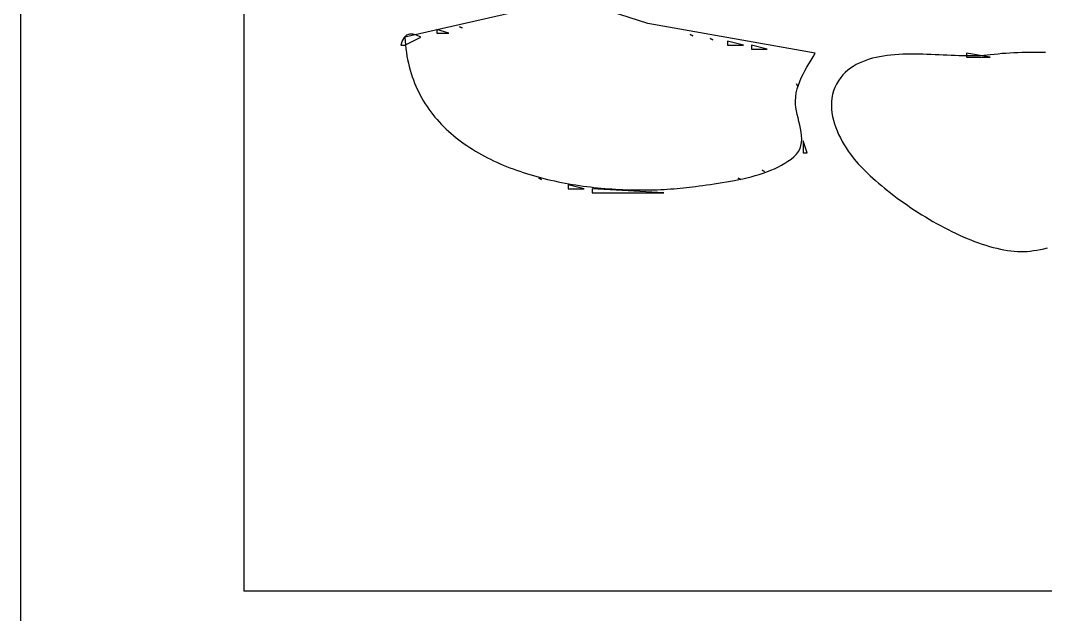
# Model space of a CAD drawing. Header units: millimetres. Extents: x 56222 to 3066687, y -650199 to -121287.
# Drawn here: x 140523.925 to 140528.517, y -185747.06 to -185744.401 of the extents above; entities that cross this region are included whole.
import ezdxf

# ---------------------------------------------------------------- set-up
doc = ezdxf.new("R2010")
doc.units = ezdxf.units.MM
doc.header["$MEASUREMENT"] = 0
doc.layers.add('$TD_AUDIT_GENERATED_(A0BDF17)', color=32, linetype='Continuous', lineweight=30)

msp = doc.modelspace()

# ---------------------------------------------------------------- linework, layer by layer
at = {"layer": '$TD_AUDIT_GENERATED_(A0BDF17)', "linetype": 'Continuous', "lineweight": 25, "ltscale": 2}
for p, q in [((140523.9246, -185738.3706), (140523.9246, -185768.2909)), ((140523.9246, -185739.3706), (140523.9246, -185746.9561)), ((140524.9246, -185739.3706), (140524.9246, -185746.9561)), ((140526.3965, -185744.3045), (140525.6471, -185744.4761)), ((140526.7355, -185744.415), (140526.3965, -185744.3045)), ((140525.8909, -185744.4285), (140525.9028, -185744.4344)), ((140525.9028, -185744.4344), (140525.8909, -185744.4285)), ((140527.4849, -185744.5474), (140526.7355, -185744.415)), ((140525.6438, -185744.4765), (140525.6354, -185744.4914)), ((140525.6545, -185744.4667), (140525.6438, -185744.4765)), ((140525.6471, -185744.4761), (140525.6481, -185744.4934)), ((140525.6471, -185744.5117), (140525.7185, -185744.4761)), ((140525.6674, -185744.462), (140525.6545, -185744.4667)), ((140525.6824, -185744.462), (140525.6674, -185744.462)), ((140525.6995, -185744.4668), (140525.6824, -185744.462)), ((140525.7185, -185744.4761), (140525.6995, -185744.4668)), ((140525.7898, -185744.4404), (140525.7898, -185744.4582)), ((140525.8434, -185744.4582), (140525.7898, -185744.4404)), ((140525.7898, -185744.4582), (140525.8434, -185744.4582)), ((140526.9258, -185744.4642), (140526.9377, -185744.4701)), ((140526.9377, -185744.4701), (140526.9258, -185744.4642)), ((140527.015, -185744.482), (140527.0269, -185744.488)), ((140527.0269, -185744.488), (140527.015, -185744.482)), ((140525.6354, -185744.4914), (140525.6293, -185744.5117)), ((140525.6293, -185744.5117), (140525.6471, -185744.5117)), ((140525.6481, -185744.4934), (140525.6495, -185744.5104)), ((140525.6495, -185744.5104), (140525.6513, -185744.5272)), ((140525.6513, -185744.5272), (140525.6535, -185744.5438)), ((140527.0923, -185744.4939), (140527.0923, -185744.5117)), ((140527.1637, -185744.5117), (140527.0923, -185744.4939)), ((140527.0923, -185744.5117), (140527.1637, -185744.5117)), ((140527.1994, -185744.5117), (140527.1994, -185744.5296)), ((140527.2708, -185744.5296), (140527.1994, -185744.5117)), ((140527.1994, -185744.5296), (140527.2708, -185744.5296)), ((140525.6535, -185744.5438), (140525.6561, -185744.56)), ((140525.6561, -185744.56), (140525.6591, -185744.5761)), ((140525.6591, -185744.5761), (140525.6625, -185744.5918)), ((140527.4667, -185744.5789), (140527.4759, -185744.5633)), ((140527.4759, -185744.5633), (140527.4849, -185744.5474)), ((140527.7267, -185744.5746), (140527.7116, -185744.5796)), ((140527.7421, -185744.5702), (140527.7267, -185744.5746)), ((140527.758, -185744.5663), (140527.7421, -185744.5702)), ((140527.7742, -185744.563), (140527.758, -185744.5663)), ((140527.7907, -185744.5601), (140527.7742, -185744.563)), ((140527.8076, -185744.5578), (140527.7907, -185744.5601)), ((140527.8247, -185744.5558), (140527.8076, -185744.5578)), ((140527.8421, -185744.5542), (140527.8247, -185744.5558)), ((140527.8596, -185744.5531), (140527.8421, -185744.5542)), ((140527.8774, -185744.5522), (140527.8596, -185744.5531)), ((140527.8953, -185744.5517), (140527.8774, -185744.5522)), ((140527.9134, -185744.5514), (140527.8953, -185744.5517)), ((140527.9315, -185744.5514), (140527.9134, -185744.5514)), ((140527.9497, -185744.5516), (140527.9315, -185744.5514)), ((140527.9679, -185744.552), (140527.9497, -185744.5516)), ((140527.9862, -185744.5525), (140527.9679, -185744.552)), ((140528.0044, -185744.5532), (140527.9862, -185744.5525)), ((140528.0226, -185744.5539), (140528.0044, -185744.5532)), ((140528.0407, -185744.5547), (140528.0226, -185744.5539)), ((140528.0587, -185744.5556), (140528.0407, -185744.5547)), ((140528.0766, -185744.5564), (140528.0587, -185744.5556)), ((140528.0943, -185744.5572), (140528.0766, -185744.5564)), ((140528.1118, -185744.558), (140528.0943, -185744.5572)), ((140528.1291, -185744.5586), (140528.1118, -185744.558)), ((140528.1462, -185744.5591), (140528.1291, -185744.5586)), ((140528.1629, -185744.5595), (140528.1462, -185744.5591)), ((140528.1629, -185744.5474), (140528.1629, -185744.5653)), ((140528.2699, -185744.5653), (140528.1629, -185744.5474)), ((140528.1794, -185744.5597), (140528.1629, -185744.5595)), ((140528.1629, -185744.5653), (140528.2699, -185744.5653)), ((140528.1955, -185744.5596), (140528.1794, -185744.5597)), ((140528.2112, -185744.5593), (140528.1955, -185744.5596)), ((140528.2266, -185744.5587), (140528.2112, -185744.5593)), ((140528.2415, -185744.5578), (140528.2266, -185744.5587)), ((140528.256, -185744.5566), (140528.2415, -185744.5578)), ((140528.2699, -185744.555), (140528.256, -185744.5566)), ((140528.2873, -185744.5529), (140528.2699, -185744.555)), ((140528.3048, -185744.551), (140528.2873, -185744.5529)), ((140528.3223, -185744.5493), (140528.3048, -185744.551)), ((140528.3398, -185744.5479), (140528.3223, -185744.5493)), ((140528.3574, -185744.5467), (140528.3398, -185744.5479)), ((140528.3751, -185744.5458), (140528.3574, -185744.5467)), ((140528.3928, -185744.545), (140528.3751, -185744.5458)), ((140528.4106, -185744.5444), (140528.3928, -185744.545)), ((140528.4283, -185744.544), (140528.4106, -185744.5444)), ((140528.4462, -185744.5438), (140528.4283, -185744.544)), ((140528.464, -185744.5437), (140528.4462, -185744.5438)), ((140528.4819, -185744.5438), (140528.464, -185744.5437)), ((140528.4998, -185744.5441), (140528.4819, -185744.5438)), ((140528.5178, -185744.5444), (140528.4998, -185744.5441)), ((140525.6625, -185744.5918), (140525.6662, -185744.6073)), ((140525.6662, -185744.6073), (140525.6703, -185744.6225)), ((140525.6703, -185744.6225), (140525.6748, -185744.6375)), ((140527.4395, -185744.6258), (140527.4484, -185744.6101)), ((140527.4484, -185744.6101), (140527.4575, -185744.5945)), ((140527.4575, -185744.5945), (140527.4667, -185744.5789)), ((140527.6436, -185744.6145), (140527.6317, -185744.6237)), ((140527.6561, -185744.6061), (140527.6436, -185744.6145)), ((140527.6692, -185744.5985), (140527.6561, -185744.6061)), ((140527.6829, -185744.5915), (140527.6692, -185744.5985)), ((140527.697, -185744.5852), (140527.6829, -185744.5915)), ((140527.7116, -185744.5796), (140527.697, -185744.5852)), ((140525.6748, -185744.6375), (140525.6796, -185744.6523)), ((140525.6796, -185744.6523), (140525.6848, -185744.6668)), ((140525.6848, -185744.6668), (140525.6903, -185744.681)), ((140527.4161, -185744.6739), (140527.4232, -185744.6576)), ((140527.4232, -185744.6576), (140527.4311, -185744.6416)), ((140527.4311, -185744.6416), (140527.4395, -185744.6258)), ((140527.5997, -185744.6562), (140527.5892, -185744.6706)), ((140527.6097, -185744.6445), (140527.5997, -185744.6562)), ((140527.6203, -185744.6337), (140527.6097, -185744.6445)), ((140527.6317, -185744.6237), (140527.6203, -185744.6337)), ((140525.6903, -185744.681), (140525.6962, -185744.695)), ((140525.6962, -185744.695), (140525.7024, -185744.7087)), ((140525.7024, -185744.7087), (140525.709, -185744.7222)), ((140527.4008, -185744.7249), (140527.4047, -185744.7075)), ((140527.4016, -185744.6842), (140527.4076, -185744.6961)), ((140527.4076, -185744.6961), (140527.4016, -185744.6842)), ((140527.4047, -185744.7075), (140527.4099, -185744.6905)), ((140527.4099, -185744.6905), (140527.4161, -185744.6739)), ((140527.5731, -185744.7007), (140527.5674, -185744.7162)), ((140527.5804, -185744.6854), (140527.5731, -185744.7007)), ((140527.5892, -185744.6706), (140527.5804, -185744.6854)), ((140525.709, -185744.7222), (140525.7158, -185744.7355)), ((140525.7158, -185744.7355), (140525.723, -185744.7485)), ((140525.723, -185744.7485), (140525.7305, -185744.7613)), ((140527.3972, -185744.7615), (140527.3982, -185744.7429)), ((140527.3982, -185744.7429), (140527.4008, -185744.7249)), ((140527.5601, -185744.7481), (140527.5584, -185744.7644)), ((140527.563, -185744.7321), (140527.5601, -185744.7481)), ((140527.5674, -185744.7162), (140527.563, -185744.7321)), ((140525.7305, -185744.7613), (140525.7383, -185744.7738)), ((140525.7383, -185744.7738), (140525.7464, -185744.7861)), ((140525.7464, -185744.7861), (140525.7548, -185744.7982)), ((140525.7548, -185744.7982), (140525.7634, -185744.8101)), ((140527.3977, -185744.7759), (140527.3972, -185744.7615)), ((140527.3993, -185744.7907), (140527.3977, -185744.7759)), ((140527.402, -185744.8059), (140527.3993, -185744.7907)), ((140527.4052, -185744.8215), (140527.402, -185744.8059)), ((140527.5584, -185744.7644), (140527.558, -185744.7808)), ((140527.558, -185744.7808), (140527.5587, -185744.7973)), ((140527.5587, -185744.7973), (140527.5605, -185744.8138)), ((140525.7634, -185744.8101), (140525.7724, -185744.8217)), ((140525.7724, -185744.8217), (140525.7817, -185744.8331)), ((140525.7817, -185744.8331), (140525.7912, -185744.8442)), ((140525.7912, -185744.8442), (140525.801, -185744.8551)), ((140527.4089, -185744.8372), (140527.4052, -185744.8215)), ((140527.4127, -185744.8532), (140527.4089, -185744.8372)), ((140527.5605, -185744.8138), (140527.5633, -185744.8304)), ((140527.5633, -185744.8304), (140527.5671, -185744.8468)), ((140527.5671, -185744.8468), (140527.5718, -185744.8632)), ((140525.801, -185744.8551), (140525.811, -185744.8658)), ((140525.811, -185744.8658), (140525.8213, -185744.8763)), ((140525.8213, -185744.8763), (140525.8319, -185744.8866)), ((140525.8319, -185744.8866), (140525.8427, -185744.8966)), ((140525.8427, -185744.8966), (140525.8538, -185744.9065)), ((140527.4164, -185744.8691), (140527.4127, -185744.8532)), ((140527.4197, -185744.8851), (140527.4164, -185744.8691)), ((140527.4224, -185744.9008), (140527.4197, -185744.8851)), ((140527.5718, -185744.8632), (140527.5772, -185744.8795)), ((140527.5772, -185744.8795), (140527.5835, -185744.8955)), ((140527.5835, -185744.8955), (140527.5904, -185744.9113)), ((140525.8538, -185744.9065), (140525.865, -185744.9161)), ((140525.865, -185744.9161), (140525.8766, -185744.9255)), ((140525.8766, -185744.9255), (140525.8883, -185744.9346)), ((140525.8883, -185744.9346), (140525.9003, -185744.9436)), ((140525.9003, -185744.9436), (140525.9124, -185744.9524)), ((140527.4242, -185744.9164), (140527.4224, -185744.9008)), ((140527.4241, -185744.9465), (140527.4248, -185744.9317)), ((140527.4248, -185744.9317), (140527.4242, -185744.9164)), ((140527.4313, -185744.94), (140527.4313, -185744.9935)), ((140527.4492, -185744.9935), (140527.4313, -185744.94)), ((140527.5904, -185744.9113), (140527.598, -185744.9268)), ((140527.598, -185744.9268), (140527.6061, -185744.942)), ((140527.6061, -185744.942), (140527.6146, -185744.9568)), ((140525.9124, -185744.9524), (140525.9248, -185744.9609)), ((140525.9248, -185744.9609), (140525.9374, -185744.9693)), ((140525.9374, -185744.9693), (140525.9502, -185744.9774)), ((140525.9502, -185744.9774), (140525.9631, -185744.9854)), ((140525.9631, -185744.9854), (140525.9763, -185744.9931)), ((140527.4017, -185745), (140527.4107, -185744.9877)), ((140527.4107, -185744.9877), (140527.4173, -185744.9746)), ((140527.4173, -185744.9746), (140527.4216, -185744.9609)), ((140527.4216, -185744.9609), (140527.4241, -185744.9465)), ((140527.6146, -185744.9568), (140527.6236, -185744.9712)), ((140527.6236, -185744.9712), (140527.633, -185744.9851)), ((140527.633, -185744.9851), (140527.6426, -185744.9985)), ((140525.9763, -185744.9931), (140525.9896, -185745.0006)), ((140525.9896, -185745.0006), (140526.0031, -185745.008)), ((140526.0031, -185745.008), (140526.0168, -185745.0151)), ((140526.0168, -185745.0151), (140526.0307, -185745.0221)), ((140526.0307, -185745.0221), (140526.0446, -185745.0288)), ((140526.0446, -185745.0288), (140526.0588, -185745.0354)), ((140526.0588, -185745.0354), (140526.0731, -185745.0418)), ((140527.349, -185745.0403), (140527.3634, -185745.0312)), ((140527.3634, -185745.0312), (140527.377, -185745.0216)), ((140527.377, -185745.0216), (140527.39, -185745.0114)), ((140527.39, -185745.0114), (140527.4017, -185745)), ((140527.4313, -185744.9935), (140527.4492, -185744.9935)), ((140527.6426, -185744.9985), (140527.6524, -185745.0113)), ((140527.6524, -185745.0113), (140527.6606, -185745.0213)), ((140527.6606, -185745.0213), (140527.6693, -185745.0315)), ((140527.6693, -185745.0315), (140527.6785, -185745.0419)), ((140526.0731, -185745.0418), (140526.0875, -185745.048)), ((140526.0875, -185745.048), (140526.1021, -185745.054)), ((140526.1021, -185745.054), (140526.1168, -185745.0598)), ((140526.1168, -185745.0598), (140526.1316, -185745.0654)), ((140526.1316, -185745.0654), (140526.1466, -185745.0709)), ((140526.1466, -185745.0709), (140526.1616, -185745.0761)), ((140526.1616, -185745.0761), (140526.1768, -185745.0812)), ((140526.1768, -185745.0812), (140526.1921, -185745.0861)), ((140527.247, -185745.0708), (140527.2589, -185745.0768)), ((140527.2589, -185745.0768), (140527.247, -185745.0708)), ((140527.2516, -185745.084), (140527.2689, -185745.0779)), ((140527.2689, -185745.0779), (140527.2859, -185745.0713)), ((140527.2859, -185745.0713), (140527.3024, -185745.0643)), ((140527.3024, -185745.0643), (140527.3185, -185745.0568)), ((140527.3185, -185745.0568), (140527.3341, -185745.0488)), ((140527.3341, -185745.0488), (140527.349, -185745.0403)), ((140527.6785, -185745.0419), (140527.6883, -185745.0524)), ((140527.6883, -185745.0524), (140527.6985, -185745.0631)), ((140527.6985, -185745.0631), (140527.7092, -185745.0739)), ((140527.7092, -185745.0739), (140527.7203, -185745.0847)), ((140526.1921, -185745.0861), (140526.2074, -185745.0909)), ((140526.2074, -185745.0909), (140526.2229, -185745.0954)), ((140526.2229, -185745.0954), (140526.2384, -185745.0998)), ((140526.2384, -185745.0998), (140526.254, -185745.104)), ((140526.2478, -185745.1065), (140526.2597, -185745.1124)), ((140526.2597, -185745.1124), (140526.2478, -185745.1065)), ((140526.254, -185745.104), (140526.2697, -185745.1081)), ((140526.2697, -185745.1081), (140526.2855, -185745.112)), ((140526.2855, -185745.112), (140526.3013, -185745.1157)), ((140526.3013, -185745.1157), (140526.3172, -185745.1193)), ((140526.3172, -185745.1193), (140526.3331, -185745.1227)), ((140526.3331, -185745.1227), (140526.3491, -185745.1259)), ((140526.3491, -185745.1259), (140526.3652, -185745.129)), ((140527.051, -185745.1295), (140527.0691, -185745.1267)), ((140527.0691, -185745.1267), (140527.0873, -185745.1236)), ((140527.0873, -185745.1236), (140527.1057, -185745.1204)), ((140527.1057, -185745.1204), (140527.1241, -185745.1169)), ((140527.1241, -185745.1169), (140527.1426, -185745.1131)), ((140527.1399, -185745.1065), (140527.1518, -185745.1124)), ((140527.1518, -185745.1124), (140527.1399, -185745.1065)), ((140527.1426, -185745.1131), (140527.1611, -185745.1091)), ((140527.1611, -185745.1091), (140527.1796, -185745.1048)), ((140527.1796, -185745.1048), (140527.1979, -185745.1001)), ((140527.1979, -185745.1001), (140527.216, -185745.0951)), ((140527.216, -185745.0951), (140527.2339, -185745.0898)), ((140527.2339, -185745.0898), (140527.2516, -185745.084)), ((140527.7203, -185745.0847), (140527.7319, -185745.0957)), ((140527.7319, -185745.0957), (140527.7439, -185745.1067)), ((140527.7439, -185745.1067), (140527.7563, -185745.1178)), ((140527.7563, -185745.1178), (140527.7691, -185745.1289)), ((140526.3652, -185745.129), (140526.3812, -185745.1319)), ((140526.3786, -185745.1362), (140526.3786, -185745.1541)), ((140526.45, -185745.1541), (140526.3786, -185745.1362)), ((140526.3786, -185745.1541), (140526.45, -185745.1541)), ((140526.3812, -185745.1319), (140526.3973, -185745.1346)), ((140526.3973, -185745.1346), (140526.4134, -185745.1372)), ((140526.4134, -185745.1372), (140526.4295, -185745.1397)), ((140526.4295, -185745.1397), (140526.4457, -185745.142)), ((140526.4457, -185745.142), (140526.4618, -185745.1441)), ((140526.4618, -185745.1441), (140526.478, -185745.1461)), ((140526.478, -185745.1461), (140526.4942, -185745.148)), ((140526.4857, -185745.1541), (140526.4857, -185745.1719)), ((140526.8069, -185745.1719), (140526.4857, -185745.1541)), ((140526.4857, -185745.1719), (140526.8069, -185745.1719)), ((140526.4942, -185745.148), (140526.5103, -185745.1497)), ((140526.5103, -185745.1497), (140526.5264, -185745.1513)), ((140526.5264, -185745.1513), (140526.5425, -185745.1527)), ((140526.5425, -185745.1527), (140526.5586, -185745.154)), ((140526.5586, -185745.154), (140526.5747, -185745.1552)), ((140526.5747, -185745.1552), (140526.5907, -185745.1562)), ((140526.5907, -185745.1562), (140526.6067, -185745.1571)), ((140526.6067, -185745.1571), (140526.6226, -185745.1578)), ((140526.6226, -185745.1578), (140526.6384, -185745.1584)), ((140526.6384, -185745.1584), (140526.6543, -185745.1589)), ((140526.6543, -185745.1589), (140526.67, -185745.1593)), ((140526.67, -185745.1593), (140526.6857, -185745.1595)), ((140526.6857, -185745.1595), (140526.7013, -185745.1596)), ((140526.7013, -185745.1596), (140526.7168, -185745.1596)), ((140526.7168, -185745.1596), (140526.7322, -185745.1594)), ((140526.7322, -185745.1594), (140526.7476, -185745.1592)), ((140526.7476, -185745.1592), (140526.7628, -185745.1588)), ((140526.7628, -185745.1588), (140526.778, -185745.1583)), ((140526.778, -185745.1583), (140526.793, -185745.1577)), ((140526.793, -185745.1577), (140526.8079, -185745.157)), ((140526.8079, -185745.157), (140526.8227, -185745.1561)), ((140526.8227, -185745.1561), (140526.8374, -185745.1552)), ((140526.8374, -185745.1552), (140526.8519, -185745.1541)), ((140526.8519, -185745.1541), (140526.8663, -185745.1529)), ((140526.8663, -185745.1529), (140526.8806, -185745.1517)), ((140526.8806, -185745.1517), (140526.8947, -185745.1503)), ((140526.8947, -185745.1503), (140526.9087, -185745.1488)), ((140526.9087, -185745.1488), (140526.9225, -185745.1472)), ((140526.9225, -185745.1472), (140526.9361, -185745.1456)), ((140526.9361, -185745.1456), (140526.9496, -185745.1438)), ((140526.9496, -185745.1438), (140526.9654, -185745.1417)), ((140526.9654, -185745.1417), (140526.9818, -185745.1394)), ((140526.9818, -185745.1394), (140526.9985, -185745.1371)), ((140526.9985, -185745.1371), (140527.0157, -185745.1347)), ((140527.0157, -185745.1347), (140527.0332, -185745.1322)), ((140527.0332, -185745.1322), (140527.051, -185745.1295)), ((140527.7691, -185745.1289), (140527.7822, -185745.14)), ((140527.7822, -185745.14), (140527.7958, -185745.1512)), ((140527.7958, -185745.1512), (140527.8096, -185745.1623)), ((140527.8096, -185745.1623), (140527.8238, -185745.1735)), ((140527.8238, -185745.1735), (140527.8383, -185745.1846)), ((140527.8383, -185745.1846), (140527.853, -185745.1956)), ((140527.853, -185745.1956), (140527.8681, -185745.2066)), ((140527.8681, -185745.2066), (140527.8833, -185745.2175)), ((140527.8833, -185745.2175), (140527.8989, -185745.2283)), ((140527.8989, -185745.2283), (140527.9146, -185745.239)), ((140527.9146, -185745.239), (140527.9306, -185745.2496)), ((140527.9306, -185745.2496), (140527.9467, -185745.26)), ((140527.9467, -185745.26), (140527.963, -185745.2703)), ((140527.963, -185745.2703), (140527.9794, -185745.2804)), ((140527.9794, -185745.2804), (140527.996, -185745.2903)), ((140527.996, -185745.2903), (140528.0128, -185745.3001)), ((140528.0128, -185745.3001), (140528.0296, -185745.3096)), ((140528.0296, -185745.3096), (140528.0465, -185745.3189)), ((140528.0465, -185745.3189), (140528.0634, -185745.3279)), ((140528.0634, -185745.3279), (140528.0805, -185745.3367)), ((140528.0805, -185745.3367), (140528.0975, -185745.3452)), ((140528.0975, -185745.3452), (140528.1146, -185745.3534)), ((140528.1146, -185745.3534), (140528.1317, -185745.3613)), ((140528.1317, -185745.3613), (140528.1488, -185745.3689)), ((140528.1488, -185745.3689), (140528.1658, -185745.3762)), ((140528.1658, -185745.3762), (140528.1828, -185745.3831)), ((140528.1828, -185745.3831), (140528.1997, -185745.3897)), ((140528.1997, -185745.3897), (140528.2166, -185745.3959)), ((140528.2166, -185745.3959), (140528.2334, -185745.4017)), ((140528.2334, -185745.4017), (140528.25, -185745.407)), ((140528.25, -185745.407), (140528.2665, -185745.412)), ((140528.2665, -185745.412), (140528.2829, -185745.4165)), ((140528.2829, -185745.4165), (140528.2991, -185745.4206)), ((140528.2991, -185745.4206), (140528.3151, -185745.4242)), ((140528.3151, -185745.4242), (140528.3309, -185745.4273)), ((140528.3309, -185745.4273), (140528.3465, -185745.4299)), ((140528.3465, -185745.4299), (140528.3619, -185745.432)), ((140528.3619, -185745.432), (140528.377, -185745.4336)), ((140528.377, -185745.4336), (140528.3919, -185745.4346)), ((140528.3919, -185745.4346), (140528.4065, -185745.4351)), ((140528.4065, -185745.4351), (140528.4208, -185745.435)), ((140528.4208, -185745.435), (140528.4347, -185745.4343)), ((140528.4347, -185745.4343), (140528.4484, -185745.433)), ((140528.4484, -185745.433), (140528.4635, -185745.4311)), ((140528.4635, -185745.4311), (140528.4789, -185745.4287)), ((140528.4789, -185745.4287), (140528.4945, -185745.4259)), ((140528.4945, -185745.4259), (140528.5103, -185745.4228)), ((140528.5103, -185745.4228), (140528.5263, -185745.4193)), ((140532.1085, -185746.9561), (140524.9246, -185746.9561))]:
    msp.add_line(p, q, dxfattribs=at)

doc.saveas('drawing.dxf')
